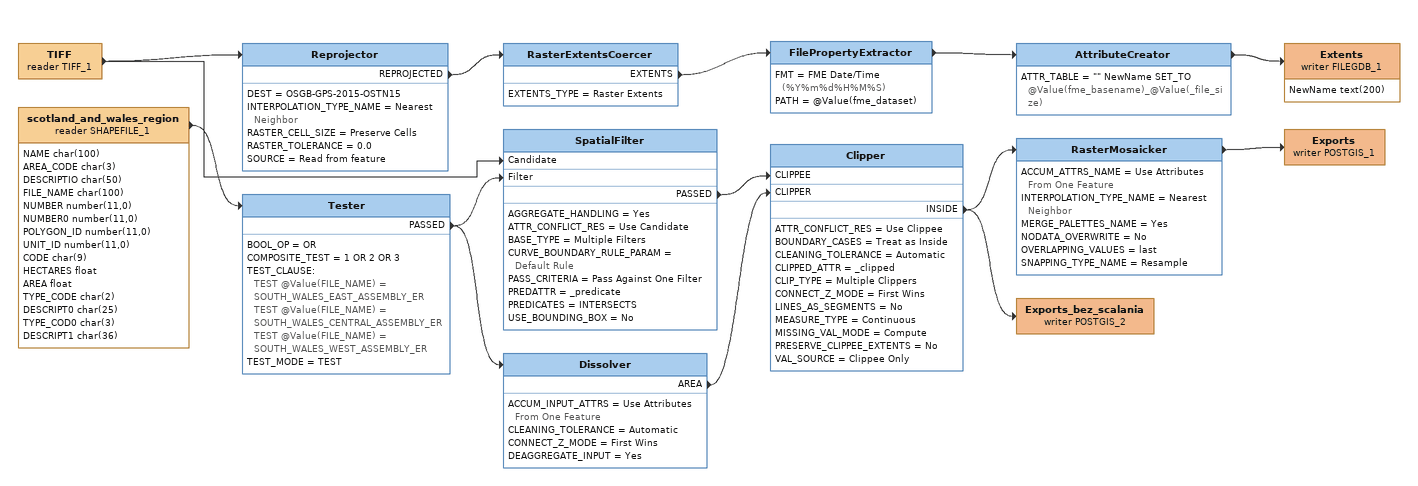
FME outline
scotland_and_wales_region (reader SHAPEFILE_1)
    attributes: NAME char(100), AREA_CODE char(3), DESCRIPTIO char(50), FILE_NAME char(100), NUMBER number(11,0), NUMBER0 number(11,0), POLYGON_ID number(11,0), UNIT_ID number(11,0), CODE char(9), HECTARES float, AREA float, TYPE_CODE char(2), DESCRIPT0 char(25), TYPE_COD0 char(3), DESCRIPT1 char(36)
    -> Tester
Tester
    BOOL_OP = OR
    COMPOSITE_TEST = 1 OR 2 OR 3
    TEST_CLAUSE:
      TEST @Value(FILE_NAME) = SOUTH_WALES_EAST_ASSEMBLY_ER
      TEST @Value(FILE_NAME) = SOUTH_WALES_CENTRAL_ASSEMBLY_ER
      TEST @Value(FILE_NAME) = SOUTH_WALES_WEST_ASSEMBLY_ER
    TEST_MODE = TEST
    PASSED -> SpatialFilter [Filter]
    PASSED -> Dissolver
Dissolver
    ACCUM_INPUT_ATTRS = Use Attributes From One Feature
    CLEANING_TOLERANCE = Automatic
    CONNECT_Z_MODE = First Wins
    DEAGGREGATE_INPUT = Yes
    AREA -> Clipper [CLIPPER]
TIFF (reader TIFF_1)
    -> Reprojector
    -> SpatialFilter [Candidate]
Reprojector
    DEST = OSGB-GPS-2015-OSTN15
    INTERPOLATION_TYPE_NAME = Nearest Neighbor
    RASTER_CELL_SIZE = Preserve Cells
    RASTER_TOLERANCE = 0.0
    SOURCE = Read from feature
    REPROJECTED -> RasterExtentsCoercer
RasterExtentsCoercer
    EXTENTS_TYPE = Raster Extents
    EXTENTS -> FilePropertyExtractor
FilePropertyExtractor
    FMT = FME Date/Time (%Y%m%d%H%M%S)
    PATH = @Value(fme_dataset)
    -> AttributeCreator
AttributeCreator
    ATTR_TABLE = "" NewName SET_TO @Value(fme_basename)_@Value(_file_size)
    -> Extents (writer FILEGDB_1)
Extents (writer FILEGDB_1)
    attributes: NewName text(200)
SpatialFilter
    AGGREGATE_HANDLING = Yes
    ATTR_CONFLICT_RES = Use Candidate
    BASE_TYPE = Multiple Filters
    CURVE_BOUNDARY_RULE_PARAM = Default Rule
    PASS_CRITERIA = Pass Against One Filter
    PREDATTR = _predicate
    PREDICATES = INTERSECTS
    USE_BOUNDING_BOX = No
    PASSED -> Clipper [CLIPPEE]
Clipper
    ATTR_CONFLICT_RES = Use Clippee
    BOUNDARY_CASES = Treat as Inside
    CLEANING_TOLERANCE = Automatic
    CLIPPED_ATTR = _clipped
    CLIP_TYPE = Multiple Clippers
    CONNECT_Z_MODE = First Wins
    LINES_AS_SEGMENTS = No
    MEASURE_TYPE = Continuous
    MISSING_VAL_MODE = Compute
    PRESERVE_CLIPPEE_EXTENTS = No
    VAL_SOURCE = Clippee Only
    INSIDE -> RasterMosaicker
    INSIDE -> Exports_bez_scalania (writer POSTGIS_2)
RasterMosaicker
    ACCUM_ATTRS_NAME = Use Attributes From One Feature
    INTERPOLATION_TYPE_NAME = Nearest Neighbor
    MERGE_PALETTES_NAME = Yes
    NODATA_OVERWRITE = No
    OVERLAPPING_VALUES = last
    SNAPPING_TYPE_NAME = Resample
    -> Exports (writer POSTGIS_1)
Exports (writer POSTGIS_1)
Exports_bez_scalania (writer POSTGIS_2)
